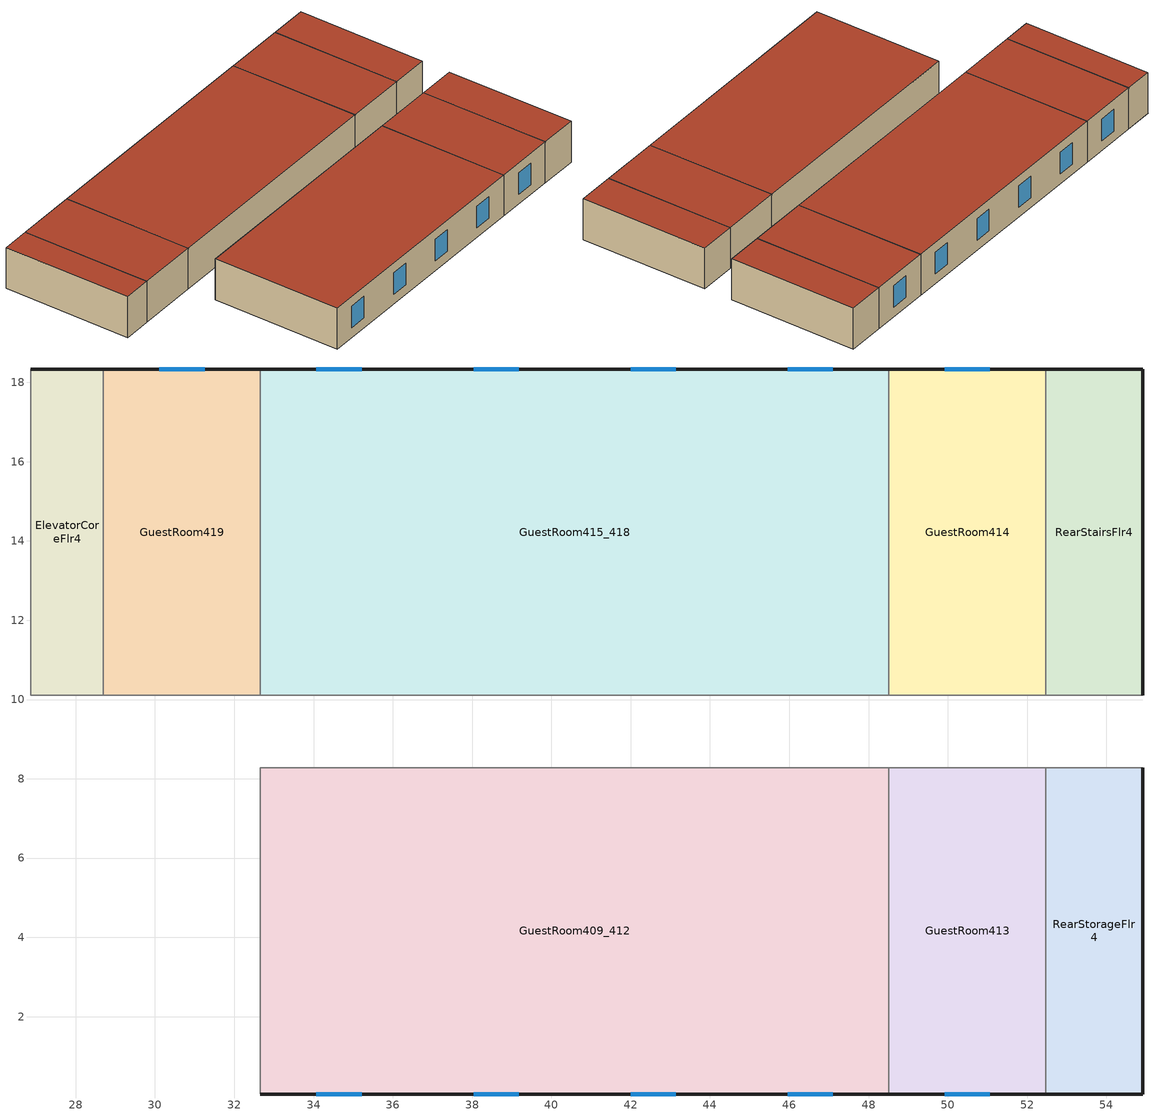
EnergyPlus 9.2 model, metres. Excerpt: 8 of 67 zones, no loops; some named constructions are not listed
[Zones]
RearStairsFlr4
 floor to RearStairsFlr3 (int_slab_floor): 54.91,10.11 52.47,10.11 52.47,18.34 54.91,18.34 z8.84
 wall outside (res_ext_wall): 54.91,10.11 54.91,18.34 52.47,18.34 z8.84:11.58
 wall to GuestRoom414 (int_wall): 52.47,18.34 52.47,10.11 z8.84:11.58
 wall to CorridorFlr4 (int_wall): 52.47,10.11 54.91,10.11 z8.84:11.58
 roof outside (res_roof): 52.47,10.11 54.91,10.11 54.91,18.34 52.47,18.34 z11.58
RearStorageFlr4
 floor to RearStorageFlr3 (int_slab_floor): 54.91,0.05 52.47,0.05 52.47,8.28 54.91,8.28 z8.84
 wall outside (res_ext_wall): 52.47,0.05 54.91,0.05 54.91,8.28 z8.84:11.58
 wall to CorridorFlr4 (int_wall): 54.91,8.28 52.47,8.28 z8.84:11.58
 wall to GuestRoom413 (int_wall): 52.47,8.28 52.47,0.05 z8.84:11.58
 roof outside (res_roof): 52.47,0.05 54.91,0.05 54.91,8.28 52.47,8.28 z11.58
GuestRoom409_412
 floor to GuestRoom309_312 (int_slab_floor): 48.51,0.05 32.66,0.05 32.66,8.28 48.51,8.28 z8.84
 wall outside (res_ext_wall): 32.66,0.05 48.51,0.05 z8.84:11.58
 wall to CorridorFlr4 (int_wall): 48.51,8.28 32.66,8.28 z8.84:11.58
 wall to GuestRoom406_408 (int_wall): 32.66,8.28 32.66,0.05 z8.84:11.58
 wall to GuestRoom413 (int_wall): 48.51,0.05 48.51,8.28 z8.84:11.58
 window (Window_U_0.42_SHGC_0.40): 34.07,0.05 35.21,0.05 / 38.04,0.05 39.18,0.05 / 42,0.05 43.14,0.05 / 45.96,0.05 47.1,0.05 z9.49:10.93
 roof outside (res_roof): 32.66,0.05 48.51,0.05 48.51,8.28 32.66,8.28 z11.58
GuestRoom413
 floor to GuestRoom313 (int_slab_floor): 52.47,0.05 48.51,0.05 48.51,8.28 52.47,8.28 z8.84
 wall outside (res_ext_wall): 48.51,0.05 52.47,0.05 z8.84:11.58
 wall to CorridorFlr4 (int_wall): 52.47,8.28 48.51,8.28 z8.84:11.58
 window (Window_U_0.42_SHGC_0.40): 49.92,0.05 51.06,0.05 z9.49:10.93
 roof outside (res_roof): 48.51,0.05 52.47,0.05 52.47,8.28 48.51,8.28 z11.58
GuestRoom414
 floor to GuestRoom314 (int_slab_floor): 52.47,10.11 48.51,10.11 48.51,18.34 52.47,18.34 z8.84
 wall outside (res_ext_wall): 52.47,18.34 48.51,18.34 z8.84:11.58
 wall to CorridorFlr4 (int_wall): 48.51,10.11 52.47,10.11 z8.84:11.58
 wall to GuestRoom415_418 (int_wall): 48.51,18.34 48.51,10.11 z8.84:11.58
 window (Window_U_0.42_SHGC_0.40): 51.06,18.34 49.92,18.34 z9.49:10.93
 roof outside (res_roof): 48.51,10.11 52.47,10.11 52.47,18.34 48.51,18.34 z11.58
GuestRoom415_418
 floor to GuestRoom315_318 (int_slab_floor): 48.51,10.11 32.66,10.11 32.66,18.34 48.51,18.34 z8.84
 wall outside (res_ext_wall): 48.51,18.34 32.66,18.34 z8.84:11.58
 wall to CorridorFlr4 (int_wall): 32.66,10.11 48.51,10.11 z8.84:11.58
 wall to GuestRoom419 (int_wall): 32.66,18.34 32.66,10.11 z8.84:11.58
 window (Window_U_0.42_SHGC_0.40): 47.1,18.34 45.96,18.34 / 43.14,18.34 42,18.34 / 39.18,18.34 38.04,18.34 / 35.21,18.34 34.07,18.34 z9.49:10.93
 roof outside (res_roof): 32.66,10.11 48.51,10.11 48.51,18.34 32.66,18.34 z11.58
ElevatorCoreFlr4
 floor to ElevatorCoreFlr3 (int_slab_floor): 28.7,10.11 26.87,10.11 26.87,18.34 28.7,18.34 z8.84
 wall outside (res_ext_wall): 28.7,18.34 26.87,18.34 z8.84:11.58
 wall to CorridorFlr4 (int_wall): 26.87,18.34 26.87,10.11 28.7,10.11 z8.84:11.58
 wall to GuestRoom419 (int_wall): 28.7,10.11 28.7,18.34 z8.84:11.58
 roof outside (res_roof): 26.87,10.11 28.7,10.11 28.7,18.34 26.87,18.34 z11.58
GuestRoom419
 floor to GuestRoom319 (int_slab_floor): 32.66,10.11 28.7,10.11 28.7,18.34 32.66,18.34 z8.84
 wall outside (res_ext_wall): 32.66,18.34 28.7,18.34 z8.84:11.58
 wall to CorridorFlr4 (int_wall): 28.7,10.11 32.66,10.11 z8.84:11.58
 window (Window_U_0.42_SHGC_0.40): 31.25,18.34 30.11,18.34 z9.49:10.93
 roof outside (res_roof): 28.7,10.11 32.66,10.11 32.66,18.34 28.7,18.34 z11.58
[SizingPeriod:DesignDay] Day of Month=21; Dry-Bulb Temperature Range Modifier Type=DefaultMultipliers; Barometric Pressure {Pa}=96640; Wind Direction {deg}=70; Rain Indicator=No; Snow Indicator=No; Daylight Saving Time Indicator=No
Name | Month | Day Type | Maximum Dry-Bulb Temperature {C} | Daily Dry-Bulb Temperature Range {deltaC} | Humidity Condition Type | Wetbulb or DewPoint at Maximum Dry-Bulb {C} | Wind Speed {m/s} | Solar Model Indicator | Sky Clearness | ASHRAE Clear Sky Optical Depth for Beam Irradiance (taub) | ASHRAE Clear Sky Optical Depth for Diffuse Irradiance (taud) | Enthalpy at Maximum Dry-Bulb {J/kg}
Xian Ann Htg Wind 99.6% Condns WS=>MCDB | 1 | WinterDesignDay | 3 | 0 | Wetbulb | 3 | 7.3 | ASHRAEClearSky | 0
Xian Ann Htg Wind 99% Condns WS=>MCDB | 1 | WinterDesignDay | 1.8 | 0 | Wetbulb | 1.8 | 6.3 | ASHRAEClearSky | 0
Xian Ann Clg .4% Condns DB=>MWB | 7 | SummerDesignDay | 35.9 | 9.2 | Wetbulb | 23.3 | 2.9 | ASHRAETau |  | 0.807 | 1.369
Xian Ann Clg 1% Condns DB=>MWB | 7 | SummerDesignDay | 34.4 | 9.2 | Wetbulb | 23.1 | 2.9 | ASHRAETau |  | 0.807 | 1.369
Xian Ann Clg 2% Condns DB=>MWB | 7 | SummerDesignDay | 33 | 9.2 | Wetbulb | 22.9 | 2.9 | ASHRAETau |  | 0.807 | 1.369
Xian Ann Clg .4% Condns WB=>MDB | 7 | SummerDesignDay | 32 | 9.2 | Wetbulb | 26.4 | 2.9 | ASHRAETau |  | 0.807 | 1.369
Xian Ann Clg 1% Condns WB=>MDB | 7 | SummerDesignDay | 30.9 | 9.2 | Wetbulb | 25.5 | 2.9 | ASHRAETau |  | 0.807 | 1.369
Xian Ann Clg 2% Condns WB=>MDB | 7 | SummerDesignDay | 30 | 9.2 | Wetbulb | 24.8 | 2.9 | ASHRAETau |  | 0.807 | 1.369
Xian Ann Clg .4% Condns DP=>MDB | 7 | SummerDesignDay | 29.9 | 9.2 | Dewpoint | 25 | 2.9 | ASHRAETau |  | 0.807 | 1.369
Xian Ann Clg 1% Condns DP=>MDB | 7 | SummerDesignDay | 28.9 | 9.2 | Dewpoint | 24 | 2.9 | ASHRAETau |  | 0.807 | 1.369
Xian Ann Clg 2% Condns DP=>MDB | 7 | SummerDesignDay | 28.1 | 9.2 | Dewpoint | 23.2 | 2.9 | ASHRAETau |  | 0.807 | 1.369
Xian Ann Clg .4% Condns Enth=>MDB | 7 | SummerDesignDay | 32 | 9.2 | Enthalpy |  | 2.9 | ASHRAETau |  | 0.807 | 1.369 | 85500
Xian Ann Clg 1% Condns Enth=>MDB | 7 | SummerDesignDay | 31.1 | 9.2 | Enthalpy |  | 2.9 | ASHRAETau |  | 0.807 | 1.369 | 81500
Xian Ann Clg 2% Condns Enth=>MDB | 7 | SummerDesignDay | 30.1 | 9.2 | Enthalpy |  | 2.9 | ASHRAETau |  | 0.807 | 1.369 | 78200
[EnergyManagementSystem:Program]
SAC_MR_Economizer_CTRL_Prog: SET SAC_MR_Timestep_Econ_Eff = 0.7; SET SAC_MR_MaxE = 0.7; SET SAC_MR_DAT_Rqd = (SAC_MR_DAT_Rqd*1.8) +32; SET OAT_F = (OAT_F*1.8) +32; SET OAwb_F = (OAwb_F*1.8) +32; IF SAC_MR_OAFlowMass > (SAC_MR_OADesignMass * SAC_MR_OASch); SET SAC_MR_Econo_Active = 1; ELSE; SET SAC_MR_Econo_Active = 0; ENDIF; SET SAC_MR_dT_Needed = 75 - SAC_MR_DAT_Rqd; SET SAC_MR_Cool_Des_dT = ((98*0.15) + (75*(1-0.15))) - 55; SET SAC_MR_Cool_Load = SAC_MR_dT_Needed/ SAC_MR_Cool_Des_dT; IF SAC_MR_Cool_Load > 1; SET SAC_MR_Cool_Load = 1; ELSEIF SAC_MR_Cool_Load < 0; SET SAC_MR_Cool_Load = 0; ENDIF; IF SAC_MR_Econo_Active == 1; SET SAC_MR_Stage = SAC_MR_Number_of_Stages; IF SAC_MR_Stage == 2; IF SAC_MR_Cool_Load < 0.6; SET SAC_MR_Timestep_Econ_Eff = SAC_MR_MaxE; ELSE; SET SAC_MR_ECO_Eff = 0-2.18919863612305; SET SAC_MR_ECO_Eff = SAC_MR_ECO_Eff + (0-0.674461284910428 * SAC_MR_Cool_Load); SET SAC_MR_ECO_Eff = SAC_MR_ECO_Eff + (0.000459106275872404 * (OAT_F^2)); SET SAC_MR_ECO_Eff = SAC_MR_ECO_Eff + (0-0.00000484778537945252 * (OAT_F^3)); SET SAC_MR_ECO_Eff = SAC_MR_ECO_Eff + (0.182915713033586 * OAwb_F); SET SAC_MR_ECO_Eff = SAC_MR_ECO_Eff + (0-0.00382838660261133 * (OAwb_F^2)); SET SAC_MR_ECO_Eff = SAC_MR_ECO_Eff + (0.0000255567460240583 * (OAwb_F^3)); SET SAC_MR_Timestep_Econ_Eff = SAC_MR_ECO_Eff; ENDIF; ELSE; SET SAC_MR_ECO_Eff = 2.36337942464462; SET SAC_MR_ECO_Eff = SAC_MR_ECO_Eff + (0-0.409939515512619 * SAC_MR_Cool_Load); SET SAC_MR_ECO_Eff = SAC_MR_ECO_Eff + (0-0.0565205596792225 * OAwb_F); SET SAC_MR_ECO_Eff = SAC_MR_ECO_Eff + (0-0.0000632612294169389 * (OAT_F^2)); SET SAC_MR_Timestep_Econ_Eff = SAC_MR_ECO_Eff + (0.000571724868775081 * (OAwb_F^2)); ENDIF; IF SAC_MR_Timestep_Econ_Eff > SAC_MR_MaxE; SET SAC_MR_Timestep_Econ_Eff = SAC_MR_MaxE; ELSEIF SAC_MR_Timestep_Econ_Eff < (SAC_MR_OADesignMass * SAC_MR_OASch); SET SAC_MR_Timestep_Econ_Eff = (SAC_MR_OADesignMass * SAC_MR_OASch); ENDIF; ENDIF
[AvailabilityManager:Scheduled] Schedule=COMPACT HVAC-ALWAYS 1
SAC_FrontLounge Availability Manager; SAC_MeetingRoom Availability Manager; SAC_Exc_EmpLge_RestRm Availability Manager
[Schedule:Compact]
COMPACT HVAC-ALWAYS 1: Through: 12/31, For: AllDays, Until: 24:00, 1
Office_Occ_Sch: Through: 12/31, For: Weekdays, Until: 06:00, 0.2, Until: 07:00, 0.3, Until: 08:00, 0.4, Until: 12:00, 1, Until: 13:00, 0.5, Until: 17:00, 1, Until: 18:00, 0.4, Until: 19:00, 0.3, Until: 24:00, 0.2, For: Saturday Sunday Holidays, Until: 07:00, 0.2, Until: 08:00, 0.3, Until: 17:00, 0.5, Until: 18:00, 0.3, Until: 24:00, 0.2, For: WinterDesignDay, Until: 24:00, 0, For: SummerDesignDay CustomDay1 CustomDay2, Until: 24:00, 1
MeetingRoom_Occ_Sch: Through: 12/31, For: Weekdays, Until: 07:00, 0, Until: 08:00, 0.05, Until: 10:00, 0.5, Until: 12:00, 0.2, Until: 13:00, 0.05, Until: 15:00, 0.5, Until: 18:00, 0.2, Until: 20:00, 0.05, Until: 24:00, 0, For: Saturday Sunday Holidays, Until: 07:00, 0, Until: 08:00, 0.05, Until: 10:00, 0.5, Until: 12:00, 0.2, Until: 13:00, 0.05, Until: 15:00, 0.5, Until: 18:00, 0.2, Until: 20:00, 0.05, Until: 24:00, 0, For: WinterDesignDay, Until: 24:00, 0, For: SummerDesignDay CustomDay1 CustomDay2, Until: 24:00, 1
LaundryRoom_Occ_Sch: Through: 12/31, For: Weekdays, Until: 08:00, 0, Until: 10:00, 0.09, Until: 12:00, 0.18, Until: 13:00, 0, Until: 16:00, 0.18, Until: 17:00, 0.09, Until: 24:00, 0, For: Saturday Sunday Holidays, Until: 08:00, 0, Until: 10:00, 0.09, Until: 12:00, 0.18, Until: 13:00, 0, Until: 16:00, 0.18, Until: 17:00, 0.09, Until: 24:00, 0, For: WinterDesignDay, Until: 24:00, 0, For: SummerDesignDay CustomDay1 CustomDay2, Until: 24:00, 1
BLDG_LIGHT_EMPLOYEELOUNGE_SCH; BLDG_LIGHT_FRONTLOUNGE_SCH; BLDG_LIGHT_MEETINGROOM_SCH: Through: 12/31, For: Weekdays Saturday Sunday Holidays, Until: 5:00, 0, Until: 6:00, 0.2, Until: 7:00, 0.3, Until: 8:00, 0.5, Until: 18:00, 1, Until: 19:00, 0.5, Until: 20:00, 0.3, Until: 21:00, 0.2, Until: 22:00, 0.05, Until: 24:00, 0, For: WinterDesignDay, Until: 24:00, 0, For: SummerDesignDay CustomDay1 CustomDay2, Until: 24:00, 1
BLDG_LIGHT_EXERCENTER_SCH: Through: 12/31, For: AllDays, Until: 6:00, 0, Until: 7:00, 0.5, Until: 22:00, 1, Until: 23:00, 0.5, Until: 24:00, 0
BLDG_LIGHT_LAUNDRY_SCH: Through: 12/31, For: AllDays, Until: 8:00, 0, Until: 17:00, 1, Until: 24:00, 0
BLDG_LIGHT_MECHROOM_SCH: Through: 12/31, For: Weekdays, Until: 7:00, 0.1, Until: 8:00, 0.2, Until: 18:00, 0.4, Until: 22:00, 0.2, Until: 24:00, 0.1, For: Saturday Sunday Holidays, Until: 7:00, 0.1, Until: 8:00, 0.2, Until: 18:00, 0.4, Until: 22:00, 0.2, Until: 24:00, 0.1, For: WinterDesignDay, Until: 24:00, 0, For: SummerDesignDay CustomDay1 CustomDay2, Until: 24:00, 1
BLDG_LIGHT_OFFICE_SCH: Through: 12/31, For: Weekdays Saturday Sunday Holidays, Until: 7:00, 0.4175, Until: 8:00, 0.50935, Until: 12:00, 0.7515, Until: 13:00, 0.668, Until: 17:00, 0.7515, Until: 18:00, 0.50935, Until: 24:00, 0.4175, For: WinterDesignDay, Until: 24:00, 0, For: SummerDesignDay CustomDay1 CustomDay2, Until: 24:00, 1
BLDG_LIGHT_RESTROOM_SCH: Through: 12/31, For: AllDays, Until: 24:00, 0.66
Lobby_Eqp_Sch: Through: 12/31, For: Weekdays Saturday Sunday Holidays, Until: 05:00, 0.21, Until: 06:00, 0.68, Until: 10:00, 1, Until: 11:00, 0.32, Until: 23:00, 0.23, Until: 24:00, 0.21, For: WinterDesignDay, Until: 24:00, 0, For: SummerDesignDay CustomDay1 CustomDay2, Until: 24:00, 1
OFF_EQUIP_SCH: Through: 12/31, For: Weekdays, Until: 05:00, 0.305497, Until: 07:00, 0.351785, Until: 08:00, 0.398072, Until: 10:00, 0.398072, Until: 12:00, 0.92575, Until: 13:00, 0.870205, Until: 17:00, 0.92575, Until: 18:00, 0.694312, Until: 20:00, 0.583222, Until: 22:00, 0.44436, Until: 24:00, 0.305497, For: Saturday Sunday Holidays, Until: 05:00, 0.305497, Until: 07:00, 0.351785, Until: 08:00, 0.398072, Until: 18:00, 0.583222, Until: 22:00, 0.44436, Until: 24:00, 0.305497, For: WinterDesignDay, Until: 24:00, 0, For: SummerDesignDay CustomDay1 CustomDay2, Until: 24:00, 1
EmployeeLounge_Eqp_Sch: Through: 12/31, For: Weekdays, Until: 05:00, 0.0795031, Until: 07:00, 0.182099, Until: 08:00, 0.239603, Until: 10:00, 0.958413, Until: 12:00, 0.824235, Until: 13:00, 0.958413, Until: 18:00, 0.824235, Until: 19:00, 0.239603, Until: 20:00, 0.182099, Until: 24:00, 0.0795031, For: Saturday Sunday Holidays, Until: 05:00, 0.0795031, Until: 07:00, 0.182099, Until: 08:00, 0.239603, Until: 10:00, 0.958413, Until: 12:00, 0.824235, Until: 13:00, 0.958413, Until: 18:00, 0.824235, Until: 19:00, 0.239603, Until: 20:00, 0.182099, Until: 24:00, 0.0795031, For: WinterDesignDay, Until: 24:00, 0, For: SummerDesignDay CustomDay1 CustomDay2, Until: 24:00, 1
LaundryRoom_Eqp_Elec_Sch: Through: 12/31, For: Weekdays Saturday Sunday Holidays, Until: 08:00, 0, Until: 16:00, 1, Until: 24:00, 0, For: WinterDesignDay, Until: 24:00, 0, For: SummerDesignDay CustomDay1 CustomDay2, Until: 24:00, 1
LaundryRoom_Eqp_Gas_Sch: Through: 12/31, For: Weekdays Saturday Sunday Holidays, Until: 9:00, 0, Until: 17:00, 1, Until: 24:00, 0, For: WinterDesignDay, Until: 24:00, 0, For: SummerDesignDay CustomDay1 CustomDay2, Until: 24:00, 1
MeetingRoom_Eqp_Sch: Through: 12/31, For: AllDays, Until: 07:00, 0, Until: 08:00, 0.0443638, Until: 10:00, 0.479129, Until: 12:00, 0.230691, Until: 13:00, 0.0443638, Until: 15:00, 0.479129, Until: 18:00, 0.230691, Until: 20:00, 0.0443638, Until: 24:00, 0
ExerciseCenter_Eqp_Sch: Through: 12/31, For: AllDays, Until: 06:00, 0, Until: 07:00, 0.5, Until: 9:00, 1, Until: 12:00, 0.5, Until: 13:00, 0, Until: 16:00, 0.5, Until: 17:00, 1, Until: 19:00, 0.5, Until: 21:00, 1, Until: 23:00, 0.5, Until: 24:00, 0
CommonArea_Infil_Sch: Through: 12/31, For: Weekdays Saturday Sunday Holidays, Until: 24:00, 0.25, For: WinterDesignDay, Until: 24:00, 0, For: SummerDesignDay CustomDay1 CustomDay2, Until: 24:00, 1
INFIL_Door_Opening_SCH: Through: 12/31, For: AllDays, Until: 06:00, 0, Until: 07:00, 0.131, Until: 08:00, 1, Until: 17:00, 0.131, Until: 18:00, 1, Until: 22:00, 0.131, Until: 24:00, 0
BLDG_ELEVATORS; ELEV_LIGHT_FAN_SCH_ADD_DF: Through: 12/31, For: SummerDesignday, Until: 24:00, 0.5, For: WinterDesignDay, Until: 24:00, 0.05, For: AllOtherDays, Until: 04:00, 0.05, Until: 05:00, 0.1, Until: 06:00, 0.2, Until: 07:00, 0.4, Until: 09:00, 0.5, Until: 10:00, 0.35, Until: 16:00, 0.15, Until: 17:00, 0.35, Until: 19:00, 0.5, Until: 21:00, 0.4, Until: 22:00, 0.3, Until: 23:00, 0.2, Until: 24:00, 0.1
Vac_Guestroom_Vent_Ctrl: Through: 12/31, For: SummerDesignDay WinterDesignDay, Until: 24:00, 1, For: AllOtherDays, Until: 15:00, 0, Until: 16:00, 1, Until: 24:00, 0
Occ_Guestroom_Vent_Ctrl: Through: 12/31, For: SummerDesignDay WinterDesignDay, Until: 24:00, 1, For: AllOtherDays, Until: 8:00, 1, Until: 9:00, 0, Until: 11:00, 1, Until: 13:00, 0, Until: 14:00, 1, Until: 16:00, 0, Until: 18:00, 1, Until: 19:00, 0, Until: 24:00, 1
S Adva_OccGuestRoom_HtgSP_Sch; N Adva_OccGuestRoom_HtgSP_Sch: Through: 12/31, For: SummerDesignDay WinterDesignDay, Until: 24:00, 21.111, For: AllOtherDays, Until: 9:00, 21.111, Until: 16:00, 18.889, Until: 24:00, 21.111
S Adva_OccGuestRoom_ClgSP_Sch; N Adva_OccGuestRoom_ClgSP_Sch: Through: 12/31, For: SummerDesignDay WinterDesignDay, Until: 24:00, 21.111, For: AllOtherDays, Until: 9:00, 21.111, Until: 16:00, 23.333, Until: 24:00, 21.111
[Curve:Quadratic]
Name | Coefficient1 Constant | Coefficient2 x | Coefficient3 x**2 | Minimum Value of x | Maximum Value of x
PTAC Cooling Coil Cap-FF | 0.8 | 0.2 | 0 | 0.5 | 1.5
PTAC Cooling Coil EIR-FF | 1.1552 | -0.1808 | 0.0256 | 0.5 | 1.5
PTAC Cooling Coil PLF-FPLR | 0.85 | 0.15 | 0 | 0 | 1
[Curve:Biquadratic] Minimum Value of x=12.77778; Maximum Value of x=23.88889; Minimum Value of y=23.88889; Maximum Value of y=46.11111
Name | Coefficient1 Constant | Coefficient2 x | Coefficient3 x**2 | Coefficient4 y | Coefficient5 y**2 | Coefficient6 x*y
PTAC Cooling Coil Cap-FT | 0.942588 | 0.00954335 | 0.00068377 | -0.0110427 | 5.249e-06 | -9.72e-06
PTAC Cooling Coil EIR-FT | 0.342414 | 0.034885 | -0.0006237 | 0.00497722 | 0.000437951 | -0.000728028
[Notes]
The 90.1 Prototype Building Models were developed by Pacific Northwest National Laboratory (PNNL),
under contract with the U.S. Department of Energy (DOE).  These building models were derived from
DOE’s Commercial Reference Building Models with modifications based on input from the ASHRAE Standard 90.1 committee,
the Advanced Energy Design Guide series, and building industry experts.
The prototypes models were developed to quantify energy saving impacts from
newly published editions of ASHRAE Standard 90.1.  The basic building descriptions can be found in the Scorecards
posted at this website.  Detailed descriptions of the prototype model development and addenda modeling
strategies can be found in the following  reports:
"Achieving 30% Goal: Energy and Cost Saving Analysis of ASHRAE/IES Standard 90.1-2010."
"Enhancements to ASHRAE Standard 90.1 Prototype Building Models"
"Energy Savings Analysis: ANSI/ASHRAE/IES Standard 90.1-2016"
"ANSI/ASHRAE/IES Standard 90.1-2013 Determination of Energy Savings: Quantitative Analysis"
BEGIN ECONOMIZER MAP
Economizer Name, DX COIL Name
SAC_FrontOffice OA Controller, SAC_FrontOffice Cooling Coil
SAC_FrontLounge OA Controller, SAC_FrontLounge Cooling Coil
SAC_MeetingRoom OA Controller, SAC_MeetingRoom Cooling Coil
SAC_Exc_EmpLge_RestRm OA Controller, SAC_Exc_EmpLge_RestRm Cooling Coil
MAU OA Controller, MAU Cooling Coil
END ECONOMIZER MAP
BEGIN EMS PROGRAM MAP
EMS PROGRAM, DX COIL Name
SAC_FO, SAC_FrontOffice Cooling Coil
SAC_FL, SAC_FrontLounge Cooling Coil
SAC_MR, SAC_MeetingRoom Cooling Coil
SAC_Exc, SAC_Exc_EmpLge_RestRm Cooling Coil
END EMS PROGRAM MAP
WeatherFile:  USA_CO_Denver-Aurora-Buckley.AFB.724695_TMY3.epw
GPARM parameters as input:
Case = DOE.determination2016_HotelSmall_STD2016_Boise
weatherfile = USA_CO_Denver-Aurora-Buckley.AFB.724695_TMY3.epw
ground_tempt = Zone5B_nonres_R15_2ftV_HotelSmall_Denver_STD2016.gtp
avg_oa_tempt_ip = 49.91
maxdiff_oa_tempt_ip = 42.66
ext_wall_type = SteelFramedWall
nonres_ext_wall_ufactor = 0.312304465
res_ext_wall_ufactor = 0.312304465
roof_type = LightweightRoof
res_roof_ufactor = 0.181704416
nonres_window = Window_U_0.42_SHGC_0.40
res_window = Window_U_0.42_SHGC_0.40
sidelighting_control = yes_AY
roof_emissivity = 0.9
roof_solar_absorp = 0.77
LPD_guestroom = 8.288211021
LPD_corridor = 8.52501705
LPD_stair = 6.243068042
LPD_lobby = 11.40974504
LPD_storage = 4.951398792
LPD_office = 10.01043669
LPD_laundry = 4.628481479
LPD_meeting = 11.51738415
LPD_restroom = 9.149323854
LPD_exercise = 6.45834625
LPD_lounge = 6.673624459
LPD_mechanical = 10.2257149
LPD_elevator = 0
guestroom_ltg_sch = Guestroom_Ltg_Sch_Base
guestroom_eqp_sch = Guestroom_Eqp_Sch_Adva
lights_exterior = 2819.7
economizer = DifferentialDryBulb
skip_economizer_control = No
MAU_flowrate = 1.1828
avg_oa_tempt = 9.95
maxdiff_oa_tempt = 23.7
door_infil = 0.591821538
frac_ofpk = 0.131
PTAC_COP = 3.81
n_thermostatctrl_guestroom = N Adva VentCtrl OccGuestRoom Thermostat Dual SP Control
economizer_lockout = NoLockout
